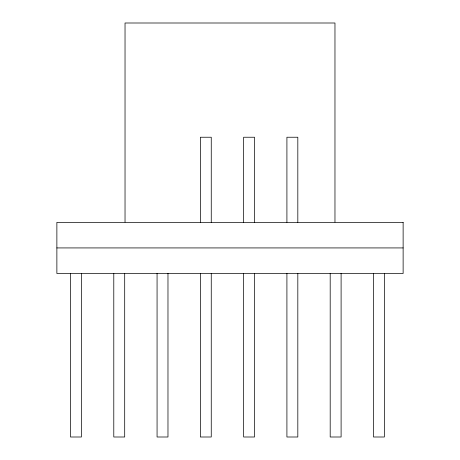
<?xml version="1.0" encoding="UTF-8"?>
<svg xmlns="http://www.w3.org/2000/svg" width="460" height="460" viewBox="0 0 460 460"><rect width="100%" height="100%" fill="white"/><g stroke="black" fill="none" stroke-linecap="round" stroke-linejoin="round"><path stroke-width="0.69" d="M56.873 247.928L403.127 247.928M384.382 273.378L384.382 437L373.474 437L373.474 273.378M341.101 273.378L341.101 437L330.194 437L330.194 273.378M334.966 222.053L334.966 23L125.034 23L125.034 222.053M297.821 222.301L297.821 137.235L286.913 137.235L286.913 222.301M297.821 273.378L297.821 437L286.913 437L286.913 273.378M254.535 222.301L254.535 137.235L243.633 137.235L243.633 222.301M254.535 273.378L254.535 437L243.633 437L243.633 273.378M211.255 222.301L211.255 137.235L200.353 137.235L200.353 222.301M211.255 273.378L211.255 437L200.353 437L200.353 273.378M167.975 273.378L167.975 437L157.067 437L157.067 273.378M124.695 273.378L124.695 437L113.787 437L113.787 273.378M81.414 273.378L81.414 437L70.507 437L70.507 273.378M403.127 222.364L56.873 222.364L56.873 273.487L403.127 273.487L403.127 222.364"/></g></svg>
